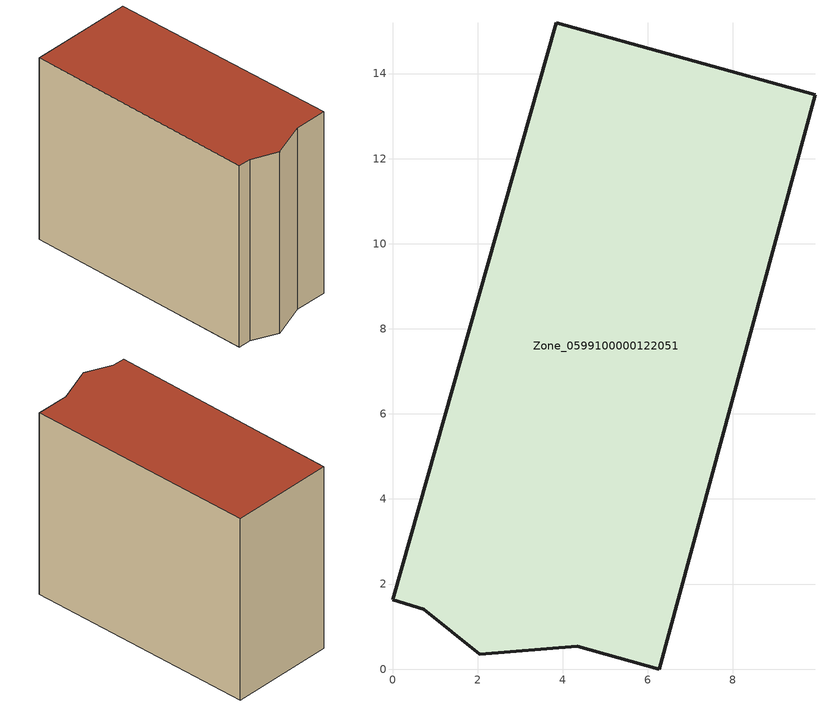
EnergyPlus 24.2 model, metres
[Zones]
Zone_0599100000122051
 floor ground (C_G): 0,1.63 3.85,15.19 9.93,13.5 6.27,0 4.34,0.54 2.05,0.35 0.73,1.41 z0
 wall outside (C_F): 3.85,15.19 0,1.63 0.73,1.41 2.05,0.35 4.34,0.54 6.27,0 9.93,13.5 3.85,15.19 z0:11.39
 roof outside (C_R): 6.27,0 9.93,13.5 3.85,15.19 0,1.63 0.73,1.41 2.05,0.35 4.34,0.54 z11.39
[BUILDING]
Pand.0599100000122051: North Axis=0; Terrain=City; Loads Convergence Tolerance Value=0.04; Temperature Convergence Tolerance Value=0.4; Solar Distribution=FullExterior; Maximum Number of Warmup Days=25; Minimum Number of Warmup Days=1
[Site:Location]
Rotterdam.The.Hague.AP_ZH_NLD Design_Conditions: Latitude=51.96; Longitude=4.45; Time Zone=1; Elevation=-4.5
[SITE:GROUNDTEMPERATURE:BUILDINGSURFACE]
18, 18, 18, 18, 18, 18, 18, 18, 18, 18, 18, 18
[MATERIAL] Thermal Absorptance=0.9; Solar Absorptance=0.7; Visible Absorptance=0.7
Name | Roughness | Thickness | Conductivity | Density | Specific Heat
G.TI.1946 | MediumSmooth | 0.15 | 1 | 540 | 1210
F.TI.1946 | Rough | 0.3 | 0.857143 | 1920 | 840
R.TI.1946 | MediumRough | 0.2 | 0.1 | 1500 | 1000
[CONSTRUCTION]
C_G: G.TI.1946
C_F: F.TI.1946
C_R: R.TI.1946
[ZONE]
Zone_0599100000122051: Type=1; Multiplier=1; Ceiling Height=Autocalculate; Volume=Autocalculate; Floor Area=autocalculate; Part of Total Floor Area=Yes
[ZONEINFILTRATION:DESIGNFLOWRATE]
Infil_Zone_0599100000122051: Zone or ZoneList or Space or SpaceList=Zone_0599100000122051; Schedule=AlwaysOn; Design Flow Rate Calculation Method=Flow/Area; Flow Rate per Floor Area=0.003; Constant Term Coefficient=1; Temperature Term Coefficient=0; Velocity Term Coefficient=0; Velocity Squared Term Coefficient=0
[HVACTEMPLATE:ZONE:IDEALLOADSAIRSYSTEM]
Zone_0599100000122051: Maximum Heating Supply Air Temperature=50; Minimum Cooling Supply Air Temperature=13; Maximum Heating Supply Air Humidity Ratio=0.0156; Minimum Cooling Supply Air Humidity Ratio=0.0077; Heating Limit=NoLimit; Cooling Limit=NoLimit; Dehumidification Control Type=ConstantSensibleHeatRatio; Cooling Sensible Heat Ratio=0.7; Dehumidification Setpoint=60; Humidification Control Type=None; Humidification Setpoint=30; Outdoor Air Method=None; Outdoor Air Flow Rate per Person=0.00944; Outdoor Air Flow Rate per Zone Floor Area=0; Outdoor Air Flow Rate per Zone=0; Demand Controlled Ventilation Type=None; Outdoor Air Economizer Type=NoEconomizer; Heat Recovery Type=None; Sensible Heat Recovery Effectiveness=0.7; Latent Heat Recovery Effectiveness=0.65
[ZONECONTROL:THERMOSTAT]
ThermostatControl_Zone_0599100000122051: Zone or ZoneList=Zone_0599100000122051; Control Type Schedule=DualSetpointControlType; Control 1=Thermostat_Zone_0599100000122051; Temperature Difference Between Cutout And Setpoint=0
[THERMOSTATSETPOINT:DUALSETPOINT]
Thermostat_Zone_0599100000122051: Heating Setpoint Temperature Schedule=HeatingSetpoint_Zone_0599100000122051; Cooling Setpoint Temperature Schedule=CoolingSetpoint_Zone_0599100000122051
[SCHEDULE:COMPACT]
HeatingSetpoint_Zone_0599100000122051: Through: 12/31, For: AllDays, Until: 24:00, 21
CoolingSetpoint_Zone_0599100000122051: Through: 12/31, For: AllDays, Until: 24:00, 24
DualSetpointControlType: Through: 12/31, For: AllDays, Until: 24:00, 4
AlwaysOn: Through: 12/31, For: AllDays, Until: 24:00, 1
